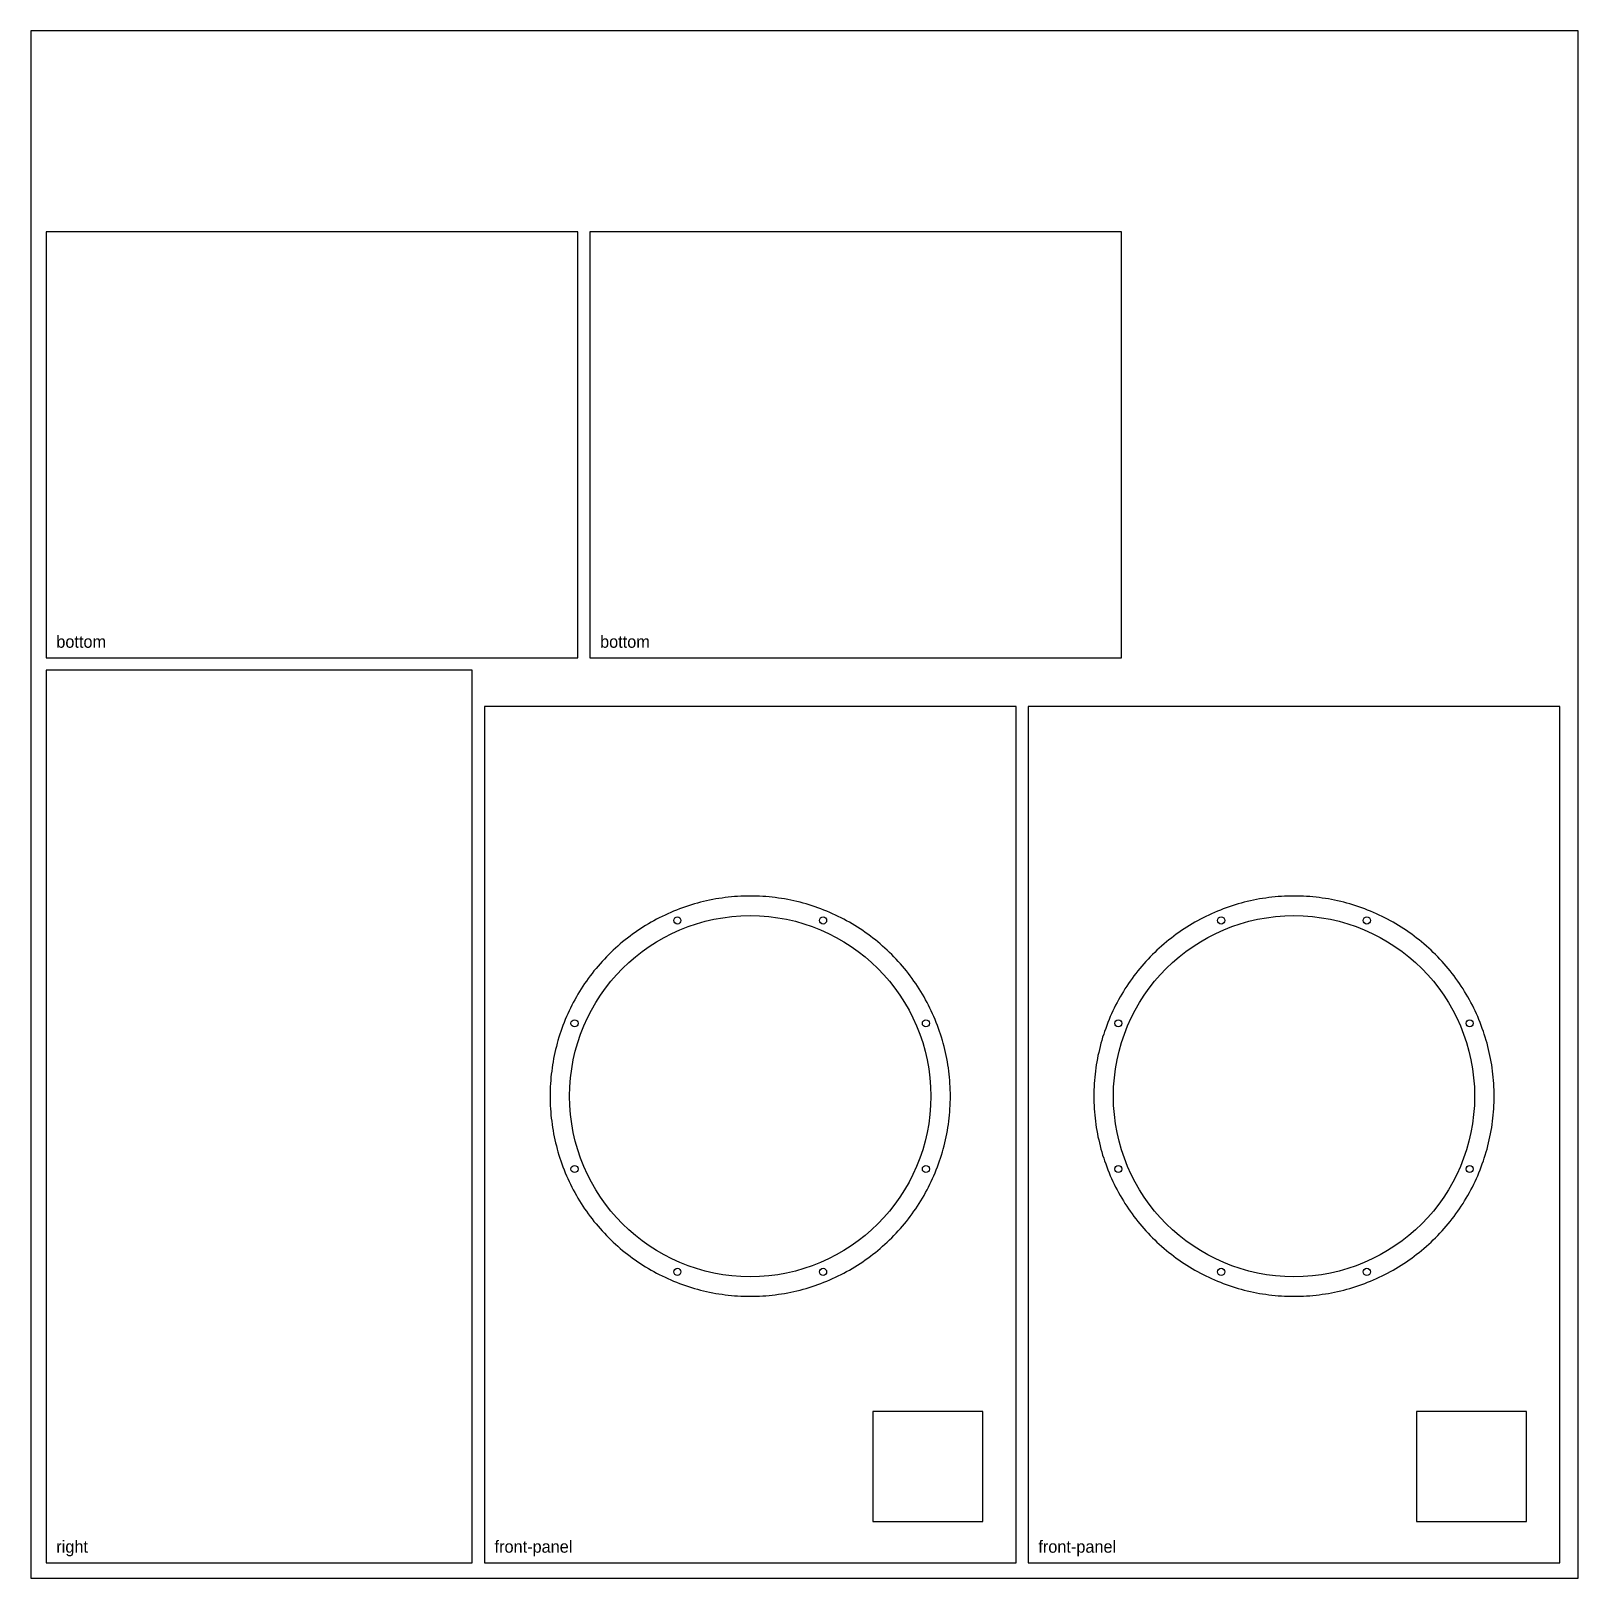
# Model space of a CAD drawing. Header units: millimetres. Extents: x 0 to 1525, y 0 to 1525.
import ezdxf

# ---------------------------------------------------------------- set-up
doc = ezdxf.new("R2010")
doc.units = ezdxf.units.MM
for name, color, linetype in [('CUT_INSIDE', 5, 'Continuous'), ('CUT_OUTSIDE', 1, 'Continuous'), ('POCKET_11MM', 3, 'Continuous')]:
    doc.layers.add(name, color=color, linetype=linetype)

msp = doc.modelspace()

# ---------------------------------------------------------------- linework, layer by layer
at = {"layer": 'CUT_INSIDE'}
for points in [[(938.2, 164.2), (829.8, 164.2), (829.8, 55.8), (938.2, 55.8), (938.2, 164.2)], [(1474.2, 164.2), (1365.8, 164.2), (1365.8, 55.8), (1474.2, 55.8), (1474.2, 164.2)]]:
    msp.add_lwpolyline(points, close=True, dxfattribs=at)
for centre, radius in [((709, 475), 178), ((637.2, 648.2), 3.5), ((780.8, 648.2), 3.5), ((1245, 475), 178), ((1173.2, 648.2), 3.5), ((1316.8, 648.2), 3.5), ((535.8, 546.8), 3.5), ((882.2, 546.8), 3.5), ((1071.8, 546.8), 3.5), ((1418.2, 546.8), 3.5), ((535.8, 403.2), 3.5), ((882.2, 403.2), 3.5), ((1071.8, 403.2), 3.5), ((1418.2, 403.2), 3.5), ((637.2, 301.8), 3.5), ((780.8, 301.8), 3.5), ((1173.2, 301.8), 3.5), ((1316.8, 301.8), 3.5)]:
    msp.add_circle(centre, radius, dxfattribs=at)
at = {"layer": 'CUT_OUTSIDE'}
for points in [[(15, 1327), (15, 907), (539, 907), (539, 1327), (15, 1327)], [(551, 1327), (551, 907), (1075, 907), (1075, 1327), (551, 1327)], [(15, 895), (15, 15), (435, 15), (435, 895), (15, 895)], [(447, 15), (971, 15), (971, 859), (447, 859), (447, 15)], [(983, 15), (1507, 15), (1507, 859), (983, 859), (983, 15)]]:
    msp.add_lwpolyline(points, close=True, dxfattribs=at)
at = {"layer": 'POCKET_11MM'}
for points in [[(906.3, 475), (906.3, 478.1), (906.2, 481.2), (906.1, 484.3), (905.9, 487.4), (905.7, 490.5), (905.4, 493.6), (905.1, 496.7), (904.7, 499.7), (904.3, 502.8), (903.9, 505.9), (903.4, 508.9), (902.8, 512), (902.2, 515), (901.5, 518), (900.8, 521.1), (900.1, 524.1), (899.3, 527.1), (898.5, 530), (897.6, 533), (896.6, 536), (895.7, 538.9), (894.6, 541.8), (893.6, 544.7), (892.4, 547.6), (891.3, 550.5), (890.1, 553.4), (888.8, 556.2), (887.5, 559), (886.2, 561.8), (884.8, 564.6), (883.4, 567.3), (881.9, 570), (880.4, 572.8), (878.8, 575.4), (877.2, 578.1), (875.6, 580.7), (873.9, 583.3), (872.2, 585.9), (870.4, 588.4), (868.6, 591), (866.8, 593.5), (864.9, 595.9), (863, 598.4), (861, 600.8), (859, 603.1), (857, 605.5), (854.9, 607.8), (852.8, 610.1), (850.7, 612.3), (848.5, 614.5), (846.3, 616.7), (844.1, 618.8), (841.8, 620.9), (839.5, 623), (837.1, 625), (834.8, 627), (832.4, 629), (829.9, 630.9), (827.5, 632.8), (825, 634.6), (822.4, 636.4), (819.9, 638.2), (817.3, 639.9), (814.7, 641.6), (812.1, 643.2), (809.4, 644.8), (806.8, 646.4), (804, 647.9), (801.3, 649.4), (798.6, 650.8), (795.8, 652.2), (793, 653.5), (790.2, 654.8), (787.4, 656.1), (784.5, 657.3), (781.6, 658.4), (778.7, 659.6), (775.8, 660.6), (772.9, 661.7), (770, 662.6), (767, 663.6), (764, 664.5), (761.1, 665.3), (758.1, 666.1), (755.1, 666.8), (752, 667.5), (749, 668.2), (746, 668.8), (742.9, 669.4), (739.9, 669.9), (736.8, 670.3), (733.7, 670.7), (730.7, 671.1), (727.6, 671.4), (724.5, 671.7), (721.4, 671.9), (718.3, 672.1), (715.2, 672.2), (712.1, 672.3), (709, 672.3), (705.9, 672.3), (702.8, 672.2), (699.7, 672.1), (696.6, 671.9), (693.5, 671.7), (690.4, 671.4), (687.3, 671.1), (684.3, 670.7), (681.2, 670.3), (678.1, 669.9), (675.1, 669.4), (672, 668.8), (669, 668.2), (666, 667.5), (662.9, 666.8), (659.9, 666.1), (656.9, 665.3), (654, 664.5), (651, 663.6), (648, 662.6), (645.1, 661.7), (642.2, 660.6), (639.3, 659.6), (636.4, 658.4), (633.5, 657.3), (630.6, 656.1), (627.8, 654.8), (625, 653.5), (622.2, 652.2), (619.4, 650.8), (616.7, 649.4), (614, 647.9), (611.2, 646.4), (608.6, 644.8), (605.9, 643.2), (603.3, 641.6), (600.7, 639.9), (598.1, 638.2), (595.6, 636.4), (593, 634.6), (590.5, 632.8), (588.1, 630.9), (585.6, 629), (583.2, 627), (580.9, 625), (578.5, 623), (576.2, 620.9), (573.9, 618.8), (571.7, 616.7), (569.5, 614.5), (567.3, 612.3), (565.2, 610.1), (563.1, 607.8), (561, 605.5), (559, 603.1), (557, 600.8), (555, 598.4), (553.1, 595.9), (551.2, 593.5), (549.4, 591), (547.6, 588.4), (545.8, 585.9), (544.1, 583.3), (542.4, 580.7), (540.8, 578.1), (539.2, 575.4), (537.6, 572.8), (536.1, 570), (534.6, 567.3), (533.2, 564.6), (531.8, 561.8), (530.5, 559), (529.2, 556.2), (527.9, 553.4), (526.7, 550.5), (525.6, 547.6), (524.4, 544.7), (523.4, 541.8), (522.3, 538.9), (521.4, 536), (520.4, 533), (519.5, 530), (518.7, 527.1), (517.9, 524.1), (517.2, 521.1), (516.5, 518), (515.8, 515), (515.2, 512), (514.6, 508.9), (514.1, 505.9), (513.7, 502.8), (513.3, 499.7), (512.9, 496.7), (512.6, 493.6), (512.3, 490.5), (512.1, 487.4), (511.9, 484.3), (511.8, 481.2), (511.7, 478.1), (511.7, 475), (511.7, 471.9), (511.8, 468.8), (511.9, 465.7), (512.1, 462.6), (512.3, 459.5), (512.6, 456.4), (512.9, 453.3), (513.3, 450.3), (513.7, 447.2), (514.1, 444.1), (514.6, 441.1), (515.2, 438), (515.8, 435), (516.5, 432), (517.2, 428.9), (517.9, 425.9), (518.7, 422.9), (519.5, 420), (520.4, 417), (521.4, 414), (522.3, 411.1), (523.4, 408.2), (524.4, 405.3), (525.6, 402.4), (526.7, 399.5), (527.9, 396.6), (529.2, 393.8), (530.5, 391), (531.8, 388.2), (533.2, 385.4), (534.6, 382.7), (536.1, 380), (537.6, 377.2), (539.2, 374.6), (540.8, 371.9), (542.4, 369.3), (544.1, 366.7), (545.8, 364.1), (547.6, 361.6), (549.4, 359), (551.2, 356.5), (553.1, 354.1), (555, 351.6), (557, 349.2), (559, 346.9), (561, 344.5), (563.1, 342.2), (565.2, 339.9), (567.3, 337.7), (569.5, 335.5), (571.7, 333.3), (573.9, 331.2), (576.2, 329.1), (578.5, 327), (580.9, 325), (583.2, 323), (585.6, 321), (588.1, 319.1), (590.5, 317.2), (593, 315.4), (595.6, 313.6), (598.1, 311.8), (600.7, 310.1), (603.3, 308.4), (605.9, 306.8), (608.6, 305.2), (611.2, 303.6), (614, 302.1), (616.7, 300.6), (619.4, 299.2), (622.2, 297.8), (625, 296.5), (627.8, 295.2), (630.6, 293.9), (633.5, 292.7), (636.4, 291.6), (639.3, 290.4), (642.2, 289.4), (645.1, 288.3), (648, 287.4), (651, 286.4), (654, 285.5), (656.9, 284.7), (659.9, 283.9), (662.9, 283.2), (666, 282.5), (669, 281.8), (672, 281.2), (675.1, 280.6), (678.1, 280.1), (681.2, 279.7), (684.3, 279.3), (687.3, 278.9), (690.4, 278.6), (693.5, 278.3), (696.6, 278.1), (699.7, 277.9), (702.8, 277.8), (705.9, 277.7), (709, 277.7), (712.1, 277.7), (715.2, 277.8), (718.3, 277.9), (721.4, 278.1), (724.5, 278.3), (727.6, 278.6), (730.7, 278.9), (733.7, 279.3), (736.8, 279.7), (739.9, 280.1), (742.9, 280.6), (746, 281.2), (749, 281.8), (752, 282.5), (755.1, 283.2), (758.1, 283.9), (761.1, 284.7), (764, 285.5), (767, 286.4), (770, 287.4), (772.9, 288.3), (775.8, 289.4), (778.7, 290.4), (781.6, 291.6), (784.5, 292.7), (787.4, 293.9), (790.2, 295.2), (793, 296.5), (795.8, 297.8), (798.6, 299.2), (801.3, 300.6), (804, 302.1), (806.8, 303.6), (809.4, 305.2), (812.1, 306.8), (814.7, 308.4), (817.3, 310.1), (819.9, 311.8), (822.4, 313.6), (825, 315.4), (827.5, 317.2), (829.9, 319.1), (832.4, 321), (834.8, 323), (837.1, 325), (839.5, 327), (841.8, 329.1), (844.1, 331.2), (846.3, 333.3), (848.5, 335.5), (850.7, 337.7), (852.8, 339.9), (854.9, 342.2), (857, 344.5), (859, 346.9), (861, 349.2), (863, 351.6), (864.9, 354.1), (866.8, 356.5), (868.6, 359), (870.4, 361.6), (872.2, 364.1), (873.9, 366.7), (875.6, 369.3), (877.2, 371.9), (878.8, 374.6), (880.4, 377.2), (881.9, 380), (883.4, 382.7), (884.8, 385.4), (886.2, 388.2), (887.5, 391), (888.8, 393.8), (890.1, 396.6), (891.3, 399.5), (892.4, 402.4), (893.6, 405.3), (894.6, 408.2), (895.7, 411.1), (896.6, 414), (897.6, 417), (898.5, 420), (899.3, 422.9), (900.1, 425.9), (900.8, 428.9), (901.5, 432), (902.2, 435), (902.8, 438), (903.4, 441.1), (903.9, 444.1), (904.3, 447.2), (904.7, 450.3), (905.1, 453.3), (905.4, 456.4), (905.7, 459.5), (905.9, 462.6), (906.1, 465.7), (906.2, 468.8), (906.3, 471.9), (906.3, 475)], [(1442.3, 475), (1442.3, 478.1), (1442.2, 481.2), (1442.1, 484.3), (1441.9, 487.4), (1441.7, 490.5), (1441.4, 493.6), (1441.1, 496.7), (1440.7, 499.7), (1440.3, 502.8), (1439.9, 505.9), (1439.4, 508.9), (1438.8, 512), (1438.2, 515), (1437.5, 518), (1436.8, 521.1), (1436.1, 524.1), (1435.3, 527.1), (1434.5, 530), (1433.6, 533), (1432.6, 536), (1431.7, 538.9), (1430.6, 541.8), (1429.6, 544.7), (1428.4, 547.6), (1427.3, 550.5), (1426.1, 553.4), (1424.8, 556.2), (1423.5, 559), (1422.2, 561.8), (1420.8, 564.6), (1419.4, 567.3), (1417.9, 570), (1416.4, 572.8), (1414.8, 575.4), (1413.2, 578.1), (1411.6, 580.7), (1409.9, 583.3), (1408.2, 585.9), (1406.4, 588.4), (1404.6, 591), (1402.8, 593.5), (1400.9, 595.9), (1399, 598.4), (1397, 600.8), (1395, 603.1), (1393, 605.5), (1390.9, 607.8), (1388.8, 610.1), (1386.7, 612.3), (1384.5, 614.5), (1382.3, 616.7), (1380.1, 618.8), (1377.8, 620.9), (1375.5, 623), (1373.1, 625), (1370.8, 627), (1368.4, 629), (1365.9, 630.9), (1363.5, 632.8), (1361, 634.6), (1358.4, 636.4), (1355.9, 638.2), (1353.3, 639.9), (1350.7, 641.6), (1348.1, 643.2), (1345.4, 644.8), (1342.8, 646.4), (1340, 647.9), (1337.3, 649.4), (1334.6, 650.8), (1331.8, 652.2), (1329, 653.5), (1326.2, 654.8), (1323.4, 656.1), (1320.5, 657.3), (1317.6, 658.4), (1314.7, 659.6), (1311.8, 660.6), (1308.9, 661.7), (1306, 662.6), (1303, 663.6), (1300, 664.5), (1297.1, 665.3), (1294.1, 666.1), (1291.1, 666.8), (1288, 667.5), (1285, 668.2), (1282, 668.8), (1278.9, 669.4), (1275.9, 669.9), (1272.8, 670.3), (1269.7, 670.7), (1266.7, 671.1), (1263.6, 671.4), (1260.5, 671.7), (1257.4, 671.9), (1254.3, 672.1), (1251.2, 672.2), (1248.1, 672.3), (1245, 672.3), (1241.9, 672.3), (1238.8, 672.2), (1235.7, 672.1), (1232.6, 671.9), (1229.5, 671.7), (1226.4, 671.4), (1223.3, 671.1), (1220.3, 670.7), (1217.2, 670.3), (1214.1, 669.9), (1211.1, 669.4), (1208, 668.8), (1205, 668.2), (1202, 667.5), (1198.9, 666.8), (1195.9, 666.1), (1192.9, 665.3), (1190, 664.5), (1187, 663.6), (1184, 662.6), (1181.1, 661.7), (1178.2, 660.6), (1175.3, 659.6), (1172.4, 658.4), (1169.5, 657.3), (1166.6, 656.1), (1163.8, 654.8), (1161, 653.5), (1158.2, 652.2), (1155.4, 650.8), (1152.7, 649.4), (1150, 647.9), (1147.2, 646.4), (1144.6, 644.8), (1141.9, 643.2), (1139.3, 641.6), (1136.7, 639.9), (1134.1, 638.2), (1131.6, 636.4), (1129, 634.6), (1126.5, 632.8), (1124.1, 630.9), (1121.6, 629), (1119.2, 627), (1116.9, 625), (1114.5, 623), (1112.2, 620.9), (1109.9, 618.8), (1107.7, 616.7), (1105.5, 614.5), (1103.3, 612.3), (1101.2, 610.1), (1099.1, 607.8), (1097, 605.5), (1095, 603.1), (1093, 600.8), (1091, 598.4), (1089.1, 595.9), (1087.2, 593.5), (1085.4, 591), (1083.6, 588.4), (1081.8, 585.9), (1080.1, 583.3), (1078.4, 580.7), (1076.8, 578.1), (1075.2, 575.4), (1073.6, 572.8), (1072.1, 570), (1070.6, 567.3), (1069.2, 564.6), (1067.8, 561.8), (1066.5, 559), (1065.2, 556.2), (1063.9, 553.4), (1062.7, 550.5), (1061.6, 547.6), (1060.4, 544.7), (1059.4, 541.8), (1058.3, 538.9), (1057.4, 536), (1056.4, 533), (1055.5, 530), (1054.7, 527.1), (1053.9, 524.1), (1053.2, 521.1), (1052.5, 518), (1051.8, 515), (1051.2, 512), (1050.6, 508.9), (1050.1, 505.9), (1049.7, 502.8), (1049.3, 499.7), (1048.9, 496.7), (1048.6, 493.6), (1048.3, 490.5), (1048.1, 487.4), (1047.9, 484.3), (1047.8, 481.2), (1047.7, 478.1), (1047.7, 475), (1047.7, 471.9), (1047.8, 468.8), (1047.9, 465.7), (1048.1, 462.6), (1048.3, 459.5), (1048.6, 456.4), (1048.9, 453.3), (1049.3, 450.3), (1049.7, 447.2), (1050.1, 444.1), (1050.6, 441.1), (1051.2, 438), (1051.8, 435), (1052.5, 432), (1053.2, 428.9), (1053.9, 425.9), (1054.7, 422.9), (1055.5, 420), (1056.4, 417), (1057.4, 414), (1058.3, 411.1), (1059.4, 408.2), (1060.4, 405.3), (1061.6, 402.4), (1062.7, 399.5), (1063.9, 396.6), (1065.2, 393.8), (1066.5, 391), (1067.8, 388.2), (1069.2, 385.4), (1070.6, 382.7), (1072.1, 380), (1073.6, 377.2), (1075.2, 374.6), (1076.8, 371.9), (1078.4, 369.3), (1080.1, 366.7), (1081.8, 364.1), (1083.6, 361.6), (1085.4, 359), (1087.2, 356.5), (1089.1, 354.1), (1091, 351.6), (1093, 349.2), (1095, 346.9), (1097, 344.5), (1099.1, 342.2), (1101.2, 339.9), (1103.3, 337.7), (1105.5, 335.5), (1107.7, 333.3), (1109.9, 331.2), (1112.2, 329.1), (1114.5, 327), (1116.9, 325), (1119.2, 323), (1121.6, 321), (1124.1, 319.1), (1126.5, 317.2), (1129, 315.4), (1131.6, 313.6), (1134.1, 311.8), (1136.7, 310.1), (1139.3, 308.4), (1141.9, 306.8), (1144.6, 305.2), (1147.2, 303.6), (1150, 302.1), (1152.7, 300.6), (1155.4, 299.2), (1158.2, 297.8), (1161, 296.5), (1163.8, 295.2), (1166.6, 293.9), (1169.5, 292.7), (1172.4, 291.6), (1175.3, 290.4), (1178.2, 289.4), (1181.1, 288.3), (1184, 287.4), (1187, 286.4), (1190, 285.5), (1192.9, 284.7), (1195.9, 283.9), (1198.9, 283.2), (1202, 282.5), (1205, 281.8), (1208, 281.2), (1211.1, 280.6), (1214.1, 280.1), (1217.2, 279.7), (1220.3, 279.3), (1223.3, 278.9), (1226.4, 278.6), (1229.5, 278.3), (1232.6, 278.1), (1235.7, 277.9), (1238.8, 277.8), (1241.9, 277.7), (1245, 277.7), (1248.1, 277.7), (1251.2, 277.8), (1254.3, 277.9), (1257.4, 278.1), (1260.5, 278.3), (1263.6, 278.6), (1266.7, 278.9), (1269.7, 279.3), (1272.8, 279.7), (1275.9, 280.1), (1278.9, 280.6), (1282, 281.2), (1285, 281.8), (1288, 282.5), (1291.1, 283.2), (1294.1, 283.9), (1297.1, 284.7), (1300, 285.5), (1303, 286.4), (1306, 287.4), (1308.9, 288.3), (1311.8, 289.4), (1314.7, 290.4), (1317.6, 291.6), (1320.5, 292.7), (1323.4, 293.9), (1326.2, 295.2), (1329, 296.5), (1331.8, 297.8), (1334.6, 299.2), (1337.3, 300.6), (1340, 302.1), (1342.8, 303.6), (1345.4, 305.2), (1348.1, 306.8), (1350.7, 308.4), (1353.3, 310.1), (1355.9, 311.8), (1358.4, 313.6), (1361, 315.4), (1363.5, 317.2), (1365.9, 319.1), (1368.4, 321), (1370.8, 323), (1373.1, 325), (1375.5, 327), (1377.8, 329.1), (1380.1, 331.2), (1382.3, 333.3), (1384.5, 335.5), (1386.7, 337.7), (1388.8, 339.9), (1390.9, 342.2), (1393, 344.5), (1395, 346.9), (1397, 349.2), (1399, 351.6), (1400.9, 354.1), (1402.8, 356.5), (1404.6, 359), (1406.4, 361.6), (1408.2, 364.1), (1409.9, 366.7), (1411.6, 369.3), (1413.2, 371.9), (1414.8, 374.6), (1416.4, 377.2), (1417.9, 380), (1419.4, 382.7), (1420.8, 385.4), (1422.2, 388.2), (1423.5, 391), (1424.8, 393.8), (1426.1, 396.6), (1427.3, 399.5), (1428.4, 402.4), (1429.6, 405.3), (1430.6, 408.2), (1431.7, 411.1), (1432.6, 414), (1433.6, 417), (1434.5, 420), (1435.3, 422.9), (1436.1, 425.9), (1436.8, 428.9), (1437.5, 432), (1438.2, 435), (1438.8, 438), (1439.4, 441.1), (1439.9, 444.1), (1440.3, 447.2), (1440.7, 450.3), (1441.1, 453.3), (1441.4, 456.4), (1441.7, 459.5), (1441.9, 462.6), (1442.1, 465.7), (1442.2, 468.8), (1442.3, 471.9), (1442.3, 475)]]:
    msp.add_lwpolyline(points, close=True, dxfattribs=at)
at = {"layer": 'SHEET_EDGE'}
msp.add_lwpolyline([(0, 0), (1525, 0), (1525, 1525), (0, 1525)], close=True, dxfattribs=at)

# ---------------------------------------------------------------- texts
at = {"layer": 'NOTES'}
for s, p in [('bottom', (25, 917)), ('bottom', (561, 917)), ('right', (25, 25)), ('front-panel', (457, 25)), ('front-panel', (993, 25))]:
    msp.add_text(s, height=12, dxfattribs=at).set_placement(p)

doc.saveas('drawing.dxf')
